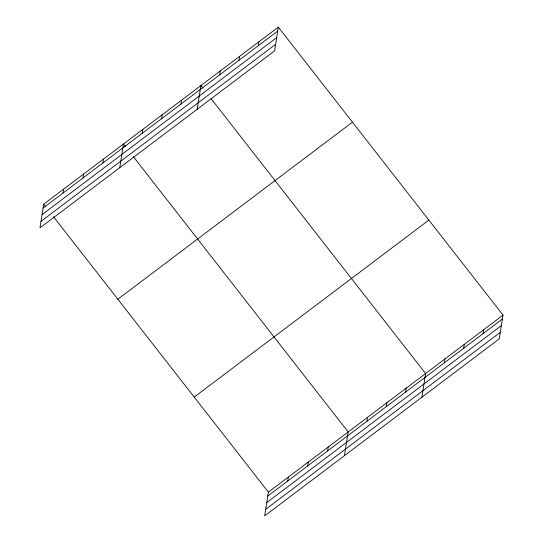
<?xml version="1.0" encoding="UTF-8"?>
<svg xmlns="http://www.w3.org/2000/svg" width="543" height="543" viewBox="0 0 543 543"><rect width="100%" height="100%" fill="white"/><g stroke="black" fill="none" stroke-linecap="round" stroke-linejoin="round"><path stroke-width="0.81" d="M278.321 27.15L43.691 204.182L39.978 227.877L274.609 50.845L278.321 27.15L503.022 315.123L499.309 338.818L264.679 515.85L268.391 492.155L503.022 315.123M63.022 193.05L63.633 189.134M82.964 178.002L83.574 174.086M102.905 162.954L103.523 159.038M119.752 167.685L123.465 143.99L125.508 146.61M142.205 133.3L142.823 129.383M161.563 118.693L162.181 114.783M180.921 104.093L181.532 100.177M197.184 109.265L200.89 85.57L202.939 88.19M219.637 74.88L220.248 70.963M238.995 60.273L239.606 56.363M258.353 45.673L258.963 41.757M287.722 481.023L288.333 477.107M307.664 465.975L308.281 462.059M327.605 450.928L328.223 447.011M344.452 455.658L348.165 431.963L133.178 156.445M366.912 421.273L367.523 417.357M386.27 406.666L386.881 402.75M405.621 392.06L406.239 388.15M421.884 397.238L425.597 373.543L211.118 98.677M444.337 362.853L444.948 358.937M463.695 348.246L464.306 344.33M483.053 333.64L483.664 329.73M43.073 208.098L277.704 31.066M42.055 214.628L276.686 37.596M41.003 221.354L275.634 44.322M117.838 299.213L352.468 122.182M194.238 397.123L428.868 220.091M267.78 496.071L502.411 319.04M266.756 502.594L501.386 325.562M265.703 509.32L500.334 332.289M43.691 204.182L45.734 206.802M53.404 216.637L268.391 492.155"/></g></svg>
